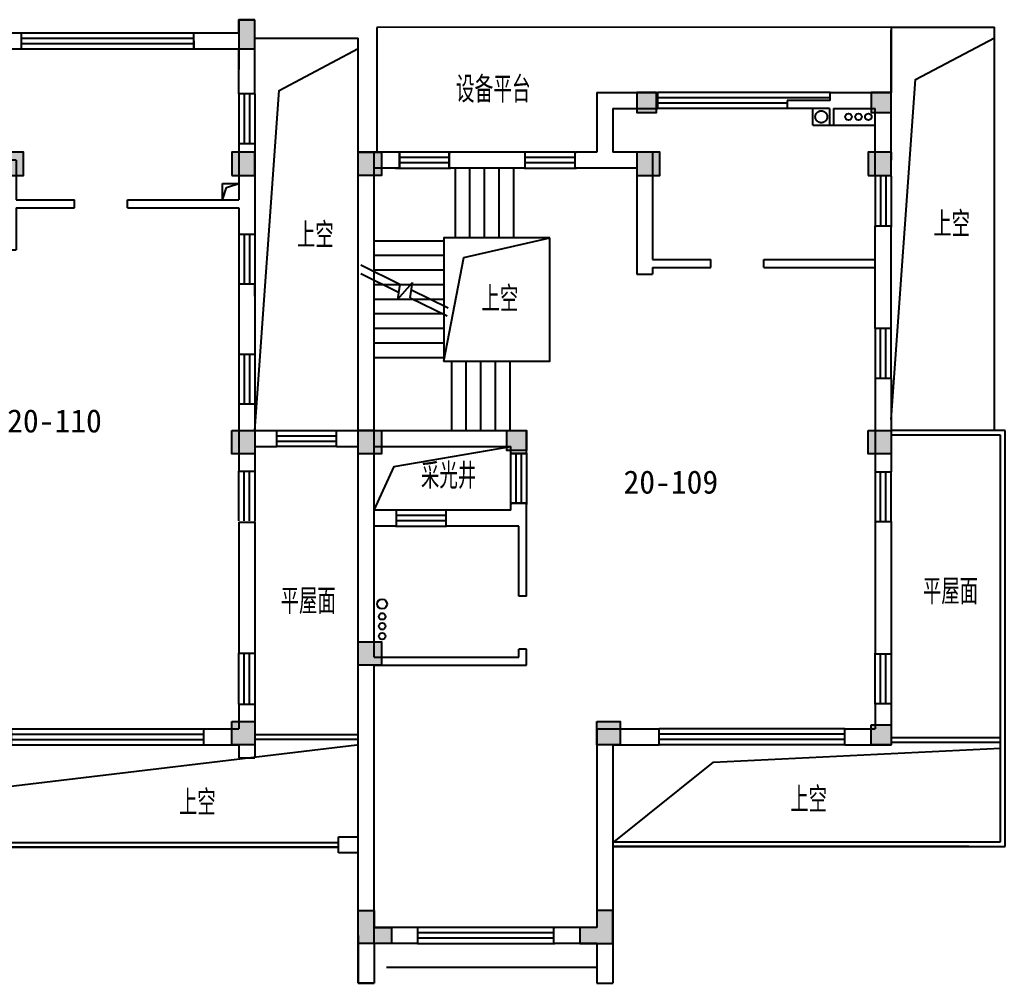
# Model space of a CAD drawing. Extents: x 296441 to 853063, y 459050 to 1117990.
# Drawn here: x 478795 to 493664, y 647650 to 662190 of the extents above; entities that cross this region are included whole.
import ezdxf
from ezdxf.enums import TextEntityAlignment as Align

# ---------------------------------------------------------------- set-up
doc = ezdxf.new("R2010")
doc.units = 0
doc.header["$LTSCALE"] = 1000
for name, pattern in [('5-GRID$0$CENTER2', [28.575, 19.05, -3.175, 3.175, -3.175]), ('E1-FL02$0$HIDDEN2', [4.7625, 3.175, -1.5875]), ('E4-FL02$0$HIDDEN2', [4.7625, 3.175, -1.5875])]:
    doc.linetypes.add(name, pattern=pattern)
for name, color, linetype in [('0-COL', 50, 'Continuous'), ('0-COL-H1', 170, 'Continuous'), ('0-COL-TZ', 220, 'Continuous'), ('16-PLAN-FL02-P$0$A-WALL', 1, 'Continuous'), ('5-GRID$0$G-GRID', 8, '5-GRID$0$CENTER2'), ('C1-PLAN-FL03-P$0$A-ANNO-IDEN', 2, 'Continuous'), ('D-PLAN-ROOF$0$A-ROOF', 2, 'Continuous'), ('DIM_SYMB', 3, 'Continuous'), ('DZ-3-PLAN-FL02$0$H-FL02-GN$0$A-HRAL', 5, 'Continuous'), ('DZ-3-PLAN-FL03$0$H-FL02-GN$0$A-OVLK', 140, 'Continuous'), ('DZ-3-TEXT-FL01$0$A-ROOM-IDEN', 4, 'Continuous'), ('DZ-TEXT-FL01$0$A-ROOM-IDEN', 4, 'Continuous'), ('E-TEXT-BS01-MI-14$0$A-ROOM-IDEN', 4, 'Continuous'), ('E-TEXT-FL02$0$A-ROOM-IDEN', 4, 'Continuous'), ('E1-BS01-18-19$0$A-OVLK', 140, 'Continuous'), ('E1-FL02$0$A-ANNO-SYMB', 6, 'Continuous'), ('E1-FL02$0$A-FIXT', 162, 'Continuous'), ('E1-FL02$0$A-HOLE', 211, 'Continuous'), ('E1-FL02$0$A-OVLK', 140, 'Continuous'), ('E1-FL02$0$A-PLUM', 4, 'Continuous'), ('E1-FL02$0$A-STRS', 4, 'Continuous'), ('E1-FL02$0$A-WALL', 1, 'Continuous'), ('E1-FL03$0$A-HOLE', 211, 'Continuous'), ('E1-FL03$0$A-STRS', 4, 'Continuous'), ('E4-FL02$0$A-ELEV-HDDN', 161, 'E4-FL02$0$HIDDEN2'), ('E4-FL02$0$A-EQPM', 152, 'Continuous'), ('E4-FL02$0$A-OVLK', 140, 'Continuous'), ('E4-FL02$0$A-PLUM', 4, 'Continuous'), ('E4-FL02$0$A-WALL', 1, 'Continuous'), ('F1-FL02$0$A-OVLK', 140, 'Continuous'), ('menchuangtao1$0$A-WALL', 1, 'Continuous'), ('WALL', 242, 'Continuous'), ('ZT2_分格--轮廓-------LM、DY', 80, 'Continuous')]:
    doc.layers.add(name, color=color, linetype=linetype)
doc.layers.add('E1-BS01-18-19$0$ENTR-DETL-P$0$A-ANNO-NPLT', color=215, linetype='Continuous', plot=False)
doc.styles.add('C1-PLAN-FL03-P$0$GOA_03_黑体_1.00', font='simhei.ttf')
doc.styles.add('E-TEXT-FL02$0$GOA_01_thin_0.75', font='romans.shx', dxfattribs={"width": 0.75, "bigfont": 'hzdx.shx'})
doc.styles.get("Standard").update_dxf_attribs({"font": 'gbenor.shx', "bigfont": 'gbcbig.shx'})

# ---------------------------------------------------------------- blocks, each defined once
blk = doc.blocks.new('C1-PLAN-FL03-P$0$GOA_A-roomnumber1')
blk = doc.blocks.new('A$C6B171B5A')
at = {"color": 2}
for p, q in [((40, 13418), (41, 11700)), ((7800, 13419), (9360, 13419)), ((9600, 11700), (9360, 11700)), ((3900, 1370), (3600, 1370)), ((9600, -240), (9360, -240))]:
    blk.add_line(p, q, dxfattribs=at)
at = {"layer": '0-COL', "color": 2}
for p, q in [((3600, 260), (3360, 260)), ((3360, 260), (3360, 0)), ((3600, -240), (3600, 260)), ((3100, 0), (3100, -240)), ((3360, 0), (3100, 0)), ((3100, -240), (3600, -240))]:
    blk.add_line(p, q, dxfattribs=at)
for points in [[(-240, 11700), (110, 11700), (110, 11350), (-240, 11350)], [(3960, 11350), (4310, 11350), (4310, 11700), (3960, 11700)], [(7450, 11350), (7800, 11350), (7800, 11700), (7450, 11700)], [(9360, 11700), (9710, 11700), (9710, 11350), (9360, 11350)], [(-240, 7500), (110, 7500), (110, 7150), (-240, 7150)], [(2000, 7500), (2300, 7500), (2300, 7200), (2000, 7200)], [(7450, 7500), (7800, 7500), (7800, 7150), (7450, 7150)], [(9360, 7500), (9710, 7500), (9710, 7150), (9360, 7150)], [(9360, 7500), (9710, 7500), (9710, 7150), (9360, 7150)], [(-240, 4310), (110, 4310), (110, 3960), (-240, 3960)], [(-240, 4310), (110, 4310), (110, 3960), (-240, 3960)], [(9360, 4310), (9710, 4310), (9710, 3960), (9360, 3960)], [(9360, 4310), (9710, 4310), (9710, 3960), (9360, 3960)], [(0, 260), (0, 0), (260, 0), (260, -240), (-240, -240), (-240, 260)]]:
    blk.add_lwpolyline(points, close=True, dxfattribs=at)
at = {"layer": '0-COL', "color": 2, "elevation": 0}
blk.add_lwpolyline([(3360, 3110), (3710, 3110), (3710, 2760), (3360, 2760)], close=True, dxfattribs=at)
at = {"layer": '0-COL-H1', "color": 2}
for points in [[(110, 11350), (110, 11700), (-240, 11350), (-240, 11700)], [(4310, 11700), (4310, 11350), (3960, 11700), (3960, 11350)], [(7800, 11700), (7800, 11350), (7450, 11700), (7450, 11350)], [(9710, 11350), (9710, 11700), (9360, 11350), (9360, 11700)], [(110, 7150), (110, 7500), (-240, 7150), (-240, 7500)], [(2300, 7200), (2300, 7500), (2000, 7200), (2000, 7500)], [(7800, 7150), (7800, 7500), (7450, 7150), (7450, 7500)], [(9710, 7150), (9710, 7500), (9360, 7150), (9360, 7500)], [(9710, 7150), (9710, 7500), (9360, 7150), (9360, 7500)], [(110, 3960), (110, 4310), (-240, 3960), (-240, 4310)], [(110, 3960), (110, 4310), (-240, 3960), (-240, 4310)], [(9710, 3960), (9710, 4310), (9360, 3960), (9360, 4310)], [(9710, 3960), (9710, 4310), (9360, 3960), (9360, 4310)], [(3710, 2760, 0), (3710, 3110, 0), (3360, 2760, 0), (3360, 3110, 0)], [(0, 260), (-240, 260), (0, 0), (-240, -240)], [(3360, 260), (3600, 260), (3360, 0), (3600, -240)], [(9600, 260), (9360, 260), (9600, -240), (9360, -240)], [(0, 0), (-240, -240), (260, 0), (260, -240)], [(3360, 0), (3600, -240), (3100, 0), (3100, -240)]]:
    blk.add_solid(points, dxfattribs=at)
at = {"layer": '0-COL-TZ', "color": 2}
for points in [[(3600, 13700), (3360, 13700), (3360, 13260), (3600, 13260)], [(7800, 13700), (7560, 13700), (7560, 13260), (7800, 13260)], [(7450, 3110), (7800, 3110), (7800, 2760), (7450, 2760)]]:
    blk.add_lwpolyline(points, close=True, dxfattribs=at)
for points in [[(3360, 13260), (3360, 13700), (3600, 13260), (3600, 13700)], [(7560, 13260), (7560, 13700), (7800, 13260), (7800, 13700)], [(7800, 2760), (7800, 3110), (7450, 2760), (7450, 3110)]]:
    blk.add_solid(points, dxfattribs=at)
at = {"layer": '16-PLAN-FL02-P$0$A-WALL', "color": 2}
for p, q in [((3900, 1130), (3900, 1370)), ((9060, 1370), (9360, 1370)), ((9060, 1130), (9060, 1370)), ((3900, 1285), (4019, 1285)), ((3900, 1130), (3600, 1130)), ((9360, 1130), (9060, 1130))]:
    blk.add_line(p, q, dxfattribs=at)
at = {"layer": '5-GRID$0$G-GRID', "color": 2}
for p, q in [((6560, 13260, 0), (7560, 13260, 0)), ((7560, 13260, 0), (7560, 12950, 0)), ((3600, 11700), (3600, 12350))]:
    blk.add_line(p, q, dxfattribs=at)
at = {"layer": 'D-PLAN-ROOF$0$A-ROOF', "color": 2, "elevation": 0}
blk.add_lwpolyline([(7800, 7500), (8166, 12631), (9360, 13264)], dxfattribs=at)
at = {"layer": 'DIM_SYMB', "color": 2}
for points in [[(2100, 10935, 0, 0, 0), (525, 10935, 0, 0, 0), (525, 10155, 80, 0, 0), (525, 9855, 0, 0, 0)], [(2050, 8025, 0, 0, 0), (525, 8025, 0, 0, 0), (525, 9055, 80, 0, 0), (525, 9355, 0, 0, 0)]]:
    blk.add_lwpolyline(points, format="xyseb", dxfattribs=at)
at = {"layer": 'DZ-3-PLAN-FL02$0$H-FL02-GN$0$A-HRAL', "color": 2}
for p, q in [((7800, 2914), (9360, 2914)), ((7800, 2844), (9360, 2844)), ((3900, 1285), (9060, 1285)), ((3900, 1215), (9060, 1215))]:
    blk.add_line(p, q, dxfattribs=at)
at = {"layer": 'DZ-3-PLAN-FL03$0$H-FL02-GN$0$A-OVLK', "color": 2}
blk.add_line((3360, 13419), (40, 13418), dxfattribs=at)
at = {"layer": 'E1-BS01-18-19$0$A-OVLK', "color": 2}
for p, q in [((4280, 13500), (6880, 13500)), ((4280, 13420), (6880, 13420)), ((4280, 13340), (6880, 13340)), ((4280, 13260), (6880, 13260)), ((4130, 3000), (7030, 3000)), ((4130, 2920), (7030, 2920)), ((4130, 2840), (7030, 2840)), ((4130, 2760), (7030, 2760)), ((655, 0), (2705, 0)), ((655, -80), (2705, -80)), ((655, -160), (2705, -160)), ((655, -240), (2705, -240))]:
    blk.add_line(p, q, dxfattribs=at)
at = {"layer": 'E1-BS01-18-19$0$ENTR-DETL-P$0$A-ANNO-NPLT', "color": 2}
for centre, radius in [((119, 4883), 75), ((121, 4697), 50), ((121, 4547), 50), ((121, 4397), 50)]:
    blk.add_circle(centre, radius, dxfattribs=at)
at = {"layer": 'E1-FL02$0$A-ANNO-SYMB', "color": 2}
for p, q in [((0, 9900), (387, 9710)), ((0, 9772), (369, 9591)), ((352, 9477), (578, 9733)), ((387, 9710), (352, 9477)), ((544, 9505), (578, 9733)), ((562, 9624), (1050, 9385)), ((544, 9505), (1050, 9257))]:
    blk.add_line(p, q, dxfattribs=at)
at = {"layer": 'E1-FL02$0$A-FIXT', "color": 2}
blk.add_line((6560, 13260), (7250, 13260), dxfattribs=at)
blk.add_lwpolyline([(7250, 13260), (7560, 13260), (7560, 12950)], dxfattribs=at)
at = {"layer": 'E1-FL02$0$A-HOLE', "color": 2, "linetype": 'E1-FL02$0$HIDDEN2'}
blk.add_lwpolyline([(7310, 10980), (7372, 11167), (7560, 11230)], dxfattribs=at)
at = {"layer": 'E1-FL02$0$A-HOLE', "color": 2}
for points in [[(0, 6300), (300, 6960), (2060, 7260)], [(3620, 1370), (3946, 2115), (9340, 2760)]]:
    blk.add_lwpolyline(points, dxfattribs=at)
at = {"layer": 'E1-FL02$0$A-OVLK', "color": 2}
for p, q in [((380, 11700), (1130, 11700)), ((380, 11620), (1130, 11620)), ((2280, 11700), (3030, 11700)), ((2280, 11620), (3030, 11620)), ((380, 11540), (1130, 11540)), ((1130, 11460), (380, 11460)), ((2280, 11540), (3030, 11540)), ((3030, 11460), (2280, 11460)), ((8130, 7500), (9030, 7500)), ((8130, 7420), (9030, 7420)), ((8130, 7340), (9030, 7340)), ((2060, 6415), (2060, 7165)), ((2140, 6415), (2140, 7165)), ((2220, 6415), (2220, 7165)), ((2300, 7175), (2300, 6405)), ((9030, 7260), (8130, 7260)), ((7560, 6140), (7560, 6890)), ((7640, 6140), (7640, 6890)), ((7720, 6140), (7720, 6890)), ((7800, 6900), (7800, 6130)), ((1090, 6300), (330, 6300)), ((1090, 6220), (330, 6220)), ((1090, 6140), (330, 6140)), ((330, 6060), (1090, 6060)), ((7560, 3370), (7560, 4140)), ((7640, 3370), (7640, 4140)), ((7720, 3370), (7720, 4140)), ((7800, 4150), (7800, 3370))]:
    blk.add_line(p, q, dxfattribs=at)
at = {"layer": 'E1-FL02$0$A-PLUM', "color": 2}
for centre in [(3734, 12214), (3734, 12054), (3734, 11898)]:
    blk.add_circle(centre, 50, dxfattribs=at)
at = {"layer": 'E1-FL02$0$A-STRS', "color": 2, "ltscale": 0.1}
for p, q in [((1170, 7500), (1170, 8550)), ((1390, 7500), (1390, 8550)), ((1610, 7500), (1610, 8550)), ((1830, 7500), (1830, 8550)), ((2050, 7500), (2050, 8550))]:
    blk.add_line(p, q, dxfattribs=at)
at = {"layer": 'E1-FL02$0$A-WALL', "color": 2}
blk.add_line((7560, 13700, 0), (7800, 13700, 0), dxfattribs=at)
at = {"layer": 'E1-FL03$0$A-HOLE', "color": 2, "linetype": 'ByBlock'}
blk.add_lwpolyline([(1050, 8550), (1350, 10110), (2650, 10410)], dxfattribs=at)
blk.add_lwpolyline([(2650, 10410), (1050, 10410), (1050, 8550), (2650, 8550)], close=True, dxfattribs=at)
at = {"layer": 'E1-FL03$0$A-STRS', "color": 2, "ltscale": 0.1}
for p, q in [((1220, 11460), (1220, 10410)), ((1440, 11460), (1440, 10410)), ((1660, 11460), (1660, 10410)), ((1880, 11460), (1880, 10410)), ((2100, 11460), (2100, 10410)), ((1050, 10360), (0, 10360)), ((1050, 10140), (0, 10140)), ((1050, 9920), (0, 9920)), ((1050, 9700), (0, 9700)), ((1050, 9480), (0, 9480)), ((1050, 9260), (0, 9260)), ((1050, 9040), (0, 9040)), ((1050, 8820), (0, 8820)), ((1050, 8600), (0, 8600))]:
    blk.add_line(p, q, dxfattribs=at)
at = {"layer": 'E4-FL02$0$A-OVLK', "color": 2}
blk.add_line((9060, 1215), (3900, 1215), dxfattribs=at)
blk.add_line((9060, 1215), (3900, 1215), dxfattribs=at)
at = {"layer": 'F1-FL02$0$A-OVLK', "color": 2}
for p, q in [((7560, 12580, 0), (7560, 11830, 0)), ((7640, 12580, 0), (7640, 11830, 0)), ((7720, 12580, 0), (7720, 11830, 0)), ((7800, 12580, 0), (7800, 11830, 0)), ((7560, 10460), (7560, 9710)), ((7640, 10460), (7640, 9710)), ((7720, 10460), (7720, 9710)), ((7800, 10460), (7800, 9710)), ((7560, 8650), (7560, 7900)), ((7640, 8650), (7640, 7900)), ((7720, 8650), (7720, 7900)), ((7800, 8650), (7800, 7900))]:
    blk.add_line(p, q, dxfattribs=at)
at = {"layer": 'WALL', "color": 2}
for p, q in [((3600, 13700), (3360, 13700)), ((3360, 13380), (3360, 13700)), ((3600, 13500), (3600, 13700)), ((7800, 13700), (7560, 13700)), ((7560, 13500), (7560, 13700)), ((7800, 13380), (7800, 13700)), ((3600, 13500), (4280, 13500)), ((4280, 13260), (4280, 13500)), ((6880, 13260), (6880, 13500)), ((6880, 13500), (6900, 13500)), ((6900, 13500), (7560, 13500)), ((9360, 7500), (9360, 13419)), ((3360, 13380), (3360, 12380)), ((3600, 13260), (3600, 11580, 0)), ((3600, 13260), (4280, 13260)), ((6880, 13380), (6880, 13260)), ((6880, 13380), (6880, 13380)), ((6880, 13260), (6880, 13260)), ((6880, 13260), (6900, 13260)), ((6900, 13260), (7560, 13260)), ((7560, 12580), (7560, 13260)), ((7800, 12580), (7800, 13380)), ((7800, 12580), (7560, 12580)), ((3360, 12380), (3360, 11700)), ((3600, 12350), (3600, 11580)), ((3600, 12350), (3850, 12350)), ((3850, 11580), (3850, 12350)), ((7560, 11830), (7800, 11830)), ((7560, 11830), (7560, 11230)), ((7800, 11830), (7800, 11260)), ((380, 11700), (-240, 11700)), ((-240, 7380), (-240, 11700)), ((380, 11700), (380, 11460)), ((1130, 11700), (1130, 11460)), ((2280, 11700), (1130, 11700)), ((2280, 11700), (2280, 11460)), ((3030, 11700), (3030, 11460)), ((3360, 11700), (3030, 11700)), ((9360, 7500), (9360, 11700)), ((9600, 7150), (9600, 11700)), ((380, 11460), (0, 11460)), ((0, 7500), (0, 11460)), ((2280, 11460), (1130, 11460)), ((3480, 11460), (3030, 11460)), ((3880, 11460), (3480, 11460)), ((3850, 11580), (3600, 11580)), ((4200, 11580), (3850, 11580)), ((3960, 11460), (3880, 11460)), ((3960, 11460), (3960, 10920)), ((4200, 11580), (4200, 10980)), ((7310, 11230), (7560, 11230)), ((7310, 10980), (7310, 11230)), ((7560, 11230), (7560, 10980)), ((7800, 11260), (7800, 10460, 0)), ((3960, 10920), (3960, 10230)), ((4200, 10980), (5080, 10980)), ((4200, 10860), (4200, 10230)), ((4200, 10860), (5080, 10860)), ((5080, 10860), (5080, 10980)), ((5880, 10860), (5880, 10980)), ((5880, 10980), (7310, 10980)), ((5880, 10860), (7280, 10860)), ((7280, 10860), (7560, 10860)), ((7310, 10980), (7560, 10980)), ((7560, 10860), (7560, 10460)), ((7800, 10460), (7560, 10460)), ((7800, 10460, 0), (7800, 10460, 0)), ((3960, 10230), (4200, 10230)), ((7800, 9710), (7560, 9710)), ((7560, 9710), (7560, 8650)), ((7800, 9710), (7800, 8650)), ((7800, 9530), (7800, 9710)), ((7800, 8650), (7560, 8650)), ((7560, 8130), (7560, 7380)), ((7800, 7900), (7560, 7900)), ((7560, 7890), (7560, 7380)), ((7800, 7900), (7800, 7500)), ((-240, 7500), (-240, 7500)), ((0, 7500), (330, 7500)), ((330, 7500), (2300, 7500)), ((2300, 7165), (2300, 7500)), ((7800, 7500), (8130, 7500)), ((8130, 7260), (8130, 7500)), ((9030, 7260), (9030, 7500)), ((9030, 7500), (9360, 7500)), ((9600, 7500), (9360, 7500)), ((9360, 7500), (9360, 7500)), ((9600, 4310), (9600, 7500)), ((9600, 7380), (9600, 7500)), ((-240, 6180), (-240, 7380)), ((7560, 7380), (7560, 6890)), ((0, 6300), (0, 7260)), ((0, 7260), (330, 7260)), ((330, 7260), (2060, 7260)), ((2060, 7165), (2060, 7260)), ((2300, 7165), (2060, 7165)), ((7800, 7260), (7800, 6890)), ((7800, 7260), (8130, 7260)), ((9030, 7260), (9360, 7260)), ((9360, 6180), (9360, 7260)), ((7560, 6890), (7800, 6890)), ((2300, 6405), (2060, 6405)), ((2060, 6300), (2060, 6405)), ((2300, 6180), (2300, 6405)), ((330, 6300), (0, 6300)), ((330, 6300), (330, 6060)), ((1090, 6300), (1090, 6060)), ((2060, 6300), (1090, 6300)), ((-240, 5140), (-240, 6180)), ((2300, 5000), (2300, 6180)), ((7560, 6120), (7800, 6120)), ((7560, 6120), (7560, 4140)), ((7800, 6120), (7800, 4140)), ((9360, 5030), (9360, 6180)), ((0, 5110), (0, 6060)), ((330, 6060), (0, 6060)), ((2180, 6060), (1090, 6060)), ((2180, 5000), (2180, 6060)), ((9600, 5060), (9600, 6060)), ((-240, 4080), (-240, 5140)), ((0, 4080), (0, 5110)), ((2300, 5000), (2180, 5000)), ((9360, 4080), (9360, 5030)), ((9600, 4080), (9600, 5000)), ((2300, 4200), (2180, 4200)), ((2180, 4080), (2180, 4200)), ((2300, 3960), (2300, 4200)), ((-240, -240), (-240, 4080)), ((0, 4080), (2180, 4080)), ((0, 4080), (250, 4080)), ((7560, 4140), (7800, 4140)), ((9360, 1370), (9360, 4080)), ((0, 3960), (280, 3960)), ((0, 0), (0, 3960)), ((280, 3960), (2300, 3960)), ((9600, -240), (9600, 3960)), ((7560, 3370), (7800, 3370)), ((7560, 3370), (7560, 3000)), ((7800, 3370), (7800, 2880)), ((3360, 3000), (4130, 3000)), ((3360, 3000), (3360, 0)), ((4130, 2760), (4130, 3000)), ((7030, 2760), (7030, 3000)), ((7030, 3000), (7560, 3000)), ((7800, 2880), (7800, 2560)), ((3600, 2760), (4130, 2760)), ((3600, 2760), (3600, 1370)), ((7030, 2760), (7560, 2760)), ((7560, 2760), (7560, 2560)), ((7560, 2560), (7800, 2560)), ((3600, 1130), (3600, -240)), ((9360, -240), (9360, 1130)), ((655, 0), (0, 0)), ((655, 0), (655, -240)), ((2705, 0), (2705, -240)), ((3360, 0), (2705, 0)), ((655, -240), (-240, -240)), ((3600, -240), (2705, -240))]:
    blk.add_line(p, q, dxfattribs=at)
at = {"layer": 'C1-PLAN-FL03-P$0$A-ANNO-IDEN', "color": 2}
ref = blk.add_blockref('C1-PLAN-FL03-P$0$GOA_A-roomnumber1', (4770, 7917, 0), dxfattribs=dict(at, xscale=-1))
ref.add_attrib('房间编号', '20-110', dxfattribs={"layer": '0', "color": 2, "height": 350, "style": 'C1-PLAN-FL03-P$0$GOA_03_黑体_1.00'}).set_placement((4777, 7472, 0), align=Align.CENTER)
at = {"layer": 'DZ-TEXT-FL01$0$A-ROOM-IDEN', "color": 2}
for s, p in [('上空', (8435, 10256)), ('上空', (1563, 9360)), ('采光井', (671, 6567)), ('上空', (6655, 1692))]:
    blk.add_text(s, height=385.8, dxfattribs=at).set_placement(p)
at = {"layer": 'E-TEXT-BS01-MI-14$0$A-ROOM-IDEN', "color": 2}
blk.add_text('平屋面', height=385.8, rotation=360, dxfattribs=at).set_placement((8188, 4732, 0))
at = {"layer": 'E-TEXT-FL02$0$A-ROOM-IDEN', "color": 2, "style": 'E-TEXT-FL02$0$GOA_01_thin_0.75', "width": 0.75}
blk.add_text('设备平台', height=395.5, dxfattribs=at).set_placement((1203, 12368))
blk = doc.blocks.new('A$C05FD7A6F')
at = {"color": 2}
for p, q in [((40, 13584), (40, 11700)), ((7800, 13585, 0), (9360, 13585, 0)), ((7800, 12600), (7800, 13540))]:
    blk.add_line(p, q, dxfattribs=at)
at = {"layer": '0-COL-H1', "color": 2}
for p, q in [((7800, 11700), (7800, 11580)), ((3600, 260), (3360, 260)), ((3360, 260), (3360, 0)), ((3600, -240), (3600, 260)), ((3100, 0), (3100, -240)), ((3360, 0), (3100, 0)), ((3100, -240), (3600, -240))]:
    blk.add_line(p, q, dxfattribs=at)
for points in [[(4260, 12600), (3960, 12600), (3960, 12300), (4260, 12300)], [(7800, 12600), (7500, 12600), (7500, 12300), (7800, 12300)], [(-240, 11700), (110, 11700), (110, 11350), (-240, 11350)], [(3960, 11350), (4310, 11350), (4310, 11700), (3960, 11700)], [(7450, 11350), (7800, 11350), (7800, 11700), (7450, 11700)], [(-240, 7500), (110, 7500), (110, 7150), (-240, 7150)], [(2000, 7500), (2300, 7500), (2300, 7200), (2000, 7200)], [(7450, 7500), (7800, 7500), (7800, 7150), (7450, 7150)], [(-240, 4310), (110, 4310), (110, 3960), (-240, 3960)], [(-240, 4310), (110, 4310), (110, 3960), (-240, 3960)], [(7500, 3060), (7800, 3060), (7800, 2760), (7500, 2760)], [(0, 260), (0, 0), (260, 0), (260, -240), (-240, -240), (-240, 260)]]:
    blk.add_lwpolyline(points, close=True, dxfattribs=at)
at = {"layer": '0-COL-H1', "color": 2, "elevation": 0}
blk.add_lwpolyline([(3360, 3110), (3710, 3110), (3710, 2760), (3360, 2760)], close=True, dxfattribs=at)
at = {"layer": '0-COL-H1', "color": 2}
for points in [[(3960, 12300), (3960, 12600), (4260, 12300), (4260, 12600)], [(7500, 12300), (7500, 12600), (7800, 12300), (7800, 12600)], [(110, 11350), (110, 11700), (-240, 11350), (-240, 11700)], [(4310, 11700), (4310, 11350), (3960, 11700), (3960, 11350)], [(7800, 11700), (7800, 11350), (7450, 11700), (7450, 11350)], [(110, 7150), (110, 7500), (-240, 7150), (-240, 7500)], [(2300, 7200), (2300, 7500), (2000, 7200), (2000, 7500)], [(7800, 7150), (7800, 7500), (7450, 7150), (7450, 7500)], [(110, 3960), (110, 4310), (-240, 3960), (-240, 4310)], [(110, 3960), (110, 4310), (-240, 3960), (-240, 4310)], [(3710, 2760, 0), (3710, 3110, 0), (3360, 2760, 0), (3360, 3110, 0)], [(7800, 2760), (7800, 3060), (7500, 2760), (7500, 3060)], [(0, 260), (-240, 260), (0, 0), (-240, -240)], [(3360, 260), (3600, 260), (3360, 0), (3600, -240)], [(0, 0), (-240, -240), (260, 0), (260, -240)], [(3360, 0), (3600, -240), (3100, 0), (3100, -240)]]:
    blk.add_solid(points, dxfattribs=at)
at = {"layer": 'D-PLAN-ROOF$0$A-ROOF', "color": 2}
blk.add_lwpolyline([(7800, 7666), (8166, 12797), (9360, 13429)], dxfattribs=at)
at = {"layer": 'DIM_SYMB', "color": 2}
for points in [[(2550, 10935, 0, 0, 0), (525, 10935, 0, 0, 0), (525, 10155, 80, 0, 0), (525, 9855, 0, 0, 0)], [(2050, 8025, 0, 0, 0), (525, 8025, 0, 0, 0), (525, 9055, 80, 0, 0), (525, 9355, 0, 0, 0)]]:
    blk.add_lwpolyline(points, format="xyseb", dxfattribs=at)
at = {"layer": 'DZ-3-PLAN-FL02$0$H-FL02-GN$0$A-HRAL', "color": 2}
for p, q in [((9521, 1224), (9521, 7500)), ((9451, 1294), (9451, 7430)), ((3600, 1294), (9451, 1294)), ((3600, 1224), (9521, 1224))]:
    blk.add_line(p, q, dxfattribs=at)
for points in [[(9521, 7500), (7798, 7500)], [(9451, 7430), (7798, 7430)], [(9451, 2865), (7798, 2865)], [(9451, 2795), (7798, 2795)]]:
    blk.add_lwpolyline(points, dxfattribs=at)
at = {"layer": 'DZ-3-PLAN-FL03$0$H-FL02-GN$0$A-OVLK', "color": 2}
for q in [(40, 13584), (7800, 12600)]:
    blk.add_line((7800, 13585, 0), q, dxfattribs=at)
at = {"layer": 'E1-BS01-18-19$0$ENTR-DETL-P$0$A-ANNO-NPLT', "color": 2}
for centre, radius in [((119, 4883), 75), ((121, 4697), 50), ((121, 4547), 50), ((121, 4397), 50)]:
    blk.add_circle(centre, radius, dxfattribs=at)
at = {"layer": 'E1-FL02$0$A-ANNO-SYMB', "color": 2}
for p, q in [((-202, 9999), (387, 9710)), ((-202, 9871), (369, 9591)), ((352, 9477), (578, 9733)), ((387, 9710), (352, 9477)), ((544, 9505), (578, 9733)), ((562, 9624), (1118, 9351)), ((544, 9505), (1100, 9232))]:
    blk.add_line(p, q, dxfattribs=at)
at = {"layer": 'E1-FL02$0$A-HOLE', "color": 2}
for points in [[(0, 6300), (300, 6960), (2060, 7260)], [(3620, 1294), (5118, 2495), (9451, 2708)]]:
    blk.add_lwpolyline(points, dxfattribs=at)
at = {"layer": 'E1-FL02$0$A-OVLK', "color": 2}
for p, q in [((6880, 12600), (4280, 12600)), ((6880, 12520), (4280, 12520)), ((6230, 12440), (4280, 12440)), ((6230, 12360), (4280, 12360)), ((1130, 11700), (380, 11700)), ((1130, 11620), (380, 11620)), ((3030, 11700), (2280, 11700)), ((3030, 11700), (2280, 11700)), ((3030, 11620), (2280, 11620)), ((320, 11460), (1130, 11460)), ((1130, 11540), (380, 11540)), ((2270, 11460), (3030, 11460)), ((3030, 11540), (2280, 11540)), ((2060, 6405), (2060, 7155)), ((2140, 6405), (2140, 7155)), ((2220, 6405), (2220, 7155)), ((2300, 7165), (2300, 6395)), ((7560, 6890), (7560, 6120)), ((7800, 6214), (7800, 6880)), ((1080, 6300), (330, 6300)), ((1080, 6220), (330, 6220)), ((1080, 6140), (330, 6140)), ((320, 6060), (1090, 6060)), ((7560, 3370), (7560, 4140)), ((7800, 4130), (7800, 3464))]:
    blk.add_line(p, q, dxfattribs=at)
at = {"layer": 'E1-FL02$0$A-STRS', "color": 2, "ltscale": 0.1}
for p, q in [((1170, 7500), (1170, 8550)), ((1390, 7500), (1390, 8550)), ((1610, 7500), (1610, 8550)), ((1830, 7500), (1830, 8550)), ((2050, 7500), (2050, 8550))]:
    blk.add_line(p, q, dxfattribs=at)
at = {"layer": 'E1-FL03$0$A-HOLE', "color": 2, "linetype": 'ByBlock'}
for points in [[(2550, 10410), (1050, 10410), (1050, 8550), (2050, 8550)], [(1050, 8550), (1350, 10110), (2650, 10410)]]:
    blk.add_lwpolyline(points, dxfattribs=at)
blk.add_lwpolyline([(2650, 10410), (1050, 10410), (1050, 8550), (2650, 8550)], close=True, dxfattribs=at)
at = {"layer": 'E1-FL03$0$A-STRS', "color": 2, "ltscale": 0.1}
for p, q in [((1220, 11460), (1220, 10410)), ((1440, 11460), (1440, 10410)), ((1660, 11460), (1660, 10410)), ((1880, 11460), (1880, 10410)), ((2100, 11460), (2100, 10410)), ((1050, 10360), (0, 10360)), ((1050, 10140), (0, 10140)), ((1050, 9920), (0, 9920)), ((1050, 9700), (0, 9700)), ((1050, 9480), (0, 9480)), ((1050, 9260), (0, 9260)), ((1050, 9040), (0, 9040)), ((1050, 8820), (0, 8820)), ((1050, 8600), (0, 8600))]:
    blk.add_line(p, q, dxfattribs=at)
at = {"layer": 'E4-FL02$0$A-ELEV-HDDN', "color": 2}
blk.add_lwpolyline([(3360, -240), (3360, -600), (0, -600)], dxfattribs=at)
at = {"layer": 'E4-FL02$0$A-EQPM', "color": 2, "linetype": 'E4-FL02$0$HIDDEN2'}
blk.add_circle((6745, 12235), 90, dxfattribs=at)
at = {"layer": 'E4-FL02$0$A-OVLK', "color": 2}
for p, q in [((7560, 11350), (7560, 10580)), ((7640, 11350), (7640, 10590)), ((7720, 11350), (7720, 10590)), ((7800, 11340), (7800, 10590)), ((7560, 9050), (7560, 8280)), ((7640, 8290), (7640, 9040)), ((7720, 8290), (7720, 9040)), ((7800, 8290), (7800, 9040)), ((7560, 6890), (7560, 6120)), ((7640, 6130), (7640, 6880)), ((7720, 6130), (7720, 6880)), ((7800, 6130), (7800, 6880)), ((7560, 3370), (7560, 4140)), ((7640, 3380), (7640, 4130)), ((7720, 3380), (7720, 4130)), ((7800, 4130), (7800, 3380)), ((7100, 3000), (4300, 3000)), ((7100, 2920), (4300, 2920)), ((7100, 2840), (4300, 2840)), ((7100, 2760), (4300, 2760)), ((8970, 1224), (3600, 1224)), ((8970, 1224), (3600, 1224)), ((2715, 0), (645, 0)), ((2705, -80), (655, -80)), ((2705, -160), (655, -160)), ((655, -240), (2705, -240))]:
    blk.add_line(p, q, dxfattribs=at)
at = {"layer": 'E4-FL02$0$A-PLUM', "color": 2}
for centre in [(7155, 12235), (7305, 12235), (7455, 12235)]:
    blk.add_circle(centre, 50, dxfattribs=at)
at = {"layer": 'E4-FL02$0$A-WALL', "color": 2}
for p, q in [((-240, -840), (-240, 11700)), ((0, -240), (0, -840)), ((0, -840), (-240, -840))]:
    blk.add_line(p, q, dxfattribs=at)
at = {"layer": 'menchuangtao1$0$A-WALL', "color": 2}
for p, q in [((380, 11700), (360, 11700)), ((380, 11460), (380, 11700)), ((1130, 11700), (1150, 11700)), ((1130, 11460), (1130, 11700)), ((2280, 11700), (2260, 11700)), ((2280, 11460), (2280, 11700)), ((3030, 11700), (3050, 11700)), ((3030, 11460), (3030, 11700)), ((380, 11460), (360, 11460)), ((1130, 11460), (1150, 11460)), ((2280, 11460), (2260, 11460)), ((3030, 11460), (3050, 11460)), ((7560, 10590), (7560, 10570)), ((7560, 10590), (7800, 10590)), ((7800, 10590), (7800, 10570)), ((2060, 7155), (2060, 7175)), ((2060, 7155), (2300, 7155)), ((2300, 7155), (2300, 7175)), ((2060, 6405), (2060, 6385)), ((2060, 6405), (2300, 6405)), ((2300, 6405), (2300, 6385)), ((2705, 0), (2725, 0)), ((2705, 0), (2705, -240)), ((2705, -240), (2725, -240))]:
    blk.add_line(p, q, dxfattribs=at)
at = {"layer": 'WALL', "color": 2}
for p, q in [((9360, 7500), (9360, 13585, 0)), ((3360, 12600), (3360, 11700)), ((3360, 12600), (3880, 12600)), ((3880, 12600), (4280, 12600)), ((4280, 12360), (4280, 12600)), ((6880, 12600), (6900, 12600)), ((6880, 12480), (6880, 12600)), ((6900, 12600), (7800, 12600)), ((7800, 12080), (7800, 12600)), ((3600, 12360), (4280, 12360)), ((3600, 12360), (3600, 11700)), ((3600, 12360), (3850, 12360)), ((6230, 12480), (6230, 12360)), ((6590, 12480), (6230, 12480)), ((6620, 12360), (6230, 12360)), ((6880, 12480), (6590, 12480)), ((6870, 12360), (6620, 12360)), ((6620, 12110), (6620, 12360)), ((6870, 12360), (6870, 12110)), ((6930, 12360), (7560, 12360)), ((6930, 12360), (6930, 12110)), ((7560, 12110), (7560, 12360)), ((6620, 12110), (6870, 12110)), ((6870, 12110), (7560, 12110)), ((7560, 11340), (7560, 12110)), ((7800, 11340), (7800, 12080)), ((380, 11700), (-240, 11700)), ((-240, 7500), (-240, 11700)), ((380, 11700), (380, 11460)), ((1130, 11700), (1130, 11460)), ((2270, 11700), (1130, 11700)), ((3360, 11700), (3040, 11700)), ((3850, 11700), (3600, 11700)), ((4200, 11700), (3600, 11700)), ((4200, 11700), (4200, 10080)), ((380, 11460), (0, 11460)), ((0, 7500), (0, 11460)), ((2280, 11460), (1130, 11460)), ((3480, 11460), (3040, 11460)), ((3880, 11460), (3480, 11460)), ((3960, 11460), (3880, 11460)), ((3960, 11460), (3960, 10020)), ((7560, 9040), (7560, 10590)), ((7800, 9040), (7800, 10570)), ((3960, 10020), (3960, 9860)), ((4200, 10080), (5080, 10080)), ((5080, 9960), (5080, 10080)), ((5880, 9960), (5880, 10080)), ((5880, 10080), (7560, 10080)), ((3960, 9860), (4200, 9860)), ((4200, 9960), (4200, 9860)), ((4200, 9960), (5080, 9960)), ((5880, 9960), (7560, 9960)), ((7800, 9040), (7560, 9040)), ((7560, 8290), (7800, 8290)), ((7560, 8290), (7560, 6880)), ((7800, 8290), (7800, 6880)), ((0, 7500), (1080, 7500)), ((1080, 7500), (2300, 7500)), ((2300, 7155), (2300, 7500)), ((-240, 7380), (-240, 7380)), ((-240, 6180), (-240, 7260)), ((0, 6300), (0, 7260)), ((0, 7260), (1080, 7260)), ((1080, 7260), (2060, 7260)), ((2060, 7155), (2060, 7260)), ((2300, 7155), (2060, 7155)), ((7560, 6880), (7800, 6880)), ((2300, 6405), (2060, 6405)), ((2060, 6300), (2060, 6405)), ((2300, 6180), (2300, 6405)), ((330, 6300), (0, 6300)), ((330, 6300), (330, 6060)), ((1080, 6300), (1080, 6060)), ((2060, 6300), (1080, 6300)), ((-240, 5030), (-240, 6180)), ((2300, 5000), (2300, 6180)), ((7560, 6130), (7800, 6130)), ((7560, 6130), (7560, 4130)), ((7800, 6130), (7800, 4130)), ((0, 5000), (0, 6060)), ((330, 6060), (0, 6060)), ((2180, 6060), (1080, 6060)), ((2180, 5000), (2180, 6060)), ((-240, 4080), (-240, 5030)), ((0, 4080), (0, 5000)), ((2300, 5000), (2180, 5000)), ((2300, 4200), (2180, 4200)), ((2180, 4080), (2180, 4200)), ((2300, 3960), (2300, 4200)), ((-240, -120), (-240, 4080)), ((0, 4080), (250, 4080)), ((250, 4080), (2180, 4080)), ((7560, 4130), (7800, 4130)), ((0, 3960), (280, 3960)), ((0, 0), (0, 3960)), ((280, 3960), (2300, 3960)), ((7560, 3380), (7800, 3380)), ((7560, 3380), (7560, 3000)), ((7800, 3380), (7800, 2760)), ((3360, 3000), (4300, 3000)), ((3360, 3000), (3360, 0)), ((4300, 2760), (4300, 3000)), ((7100, 2760), (7100, 3000)), ((7100, 3000), (7560, 3000)), ((3600, 2760), (4300, 2760)), ((3600, 2760), (3600, -120)), ((7100, 2760), (7800, 2760)), ((655, 0), (0, 0)), ((3360, 0), (2705, 0)), ((-240, -120), (-240, -840)), ((655, 0), (655, -240)), ((2705, -80), (2705, -160)), ((3600, -120), (3600, -840)), ((0, -240), (0, -840)), ((655, -240), (0, -240)), ((3360, -240), (2705, -240)), ((3360, -240), (3360, -840)), ((-240, -840), (0, -840)), ((3360, -840), (3600, -840))]:
    blk.add_line(p, q, dxfattribs=at)
at = {"layer": 'C1-PLAN-FL03-P$0$A-ANNO-IDEN', "color": 2}
ref = blk.add_blockref('C1-PLAN-FL03-P$0$GOA_A-roomnumber1', (4474, 6994), dxfattribs=at)
ref.add_attrib('房间编号', '20-109', dxfattribs={"layer": '0', "color": 2, "height": 350, "style": 'C1-PLAN-FL03-P$0$GOA_03_黑体_1.00'}).set_placement((4476, 6549), align=Align.CENTER)
at = {"layer": 'DZ-3-TEXT-FL01$0$A-ROOM-IDEN', "color": 2}
for p in [(1619, 9293), (6278, 1739)]:
    blk.add_text('上空', height=385.8, dxfattribs=at).set_placement(p)
at = {"layer": 'DZ-TEXT-FL01$0$A-ROOM-IDEN', "color": 2}
for s, p in [('上空', (8435, 10422, 0)), ('采光井', (706, 6624, 0))]:
    blk.add_text(s, height=385.8, dxfattribs=at).set_placement(p)
at = {"layer": 'E-TEXT-BS01-MI-14$0$A-ROOM-IDEN', "color": 2}
blk.add_text('平屋面', height=385.8, rotation=360, dxfattribs=at).set_placement((8278, 4878))
at = {"layer": 'E-TEXT-FL02$0$A-ROOM-IDEN', "color": 2, "style": 'E-TEXT-FL02$0$GOA_01_thin_0.75', "width": 0.75}
blk.add_text('设备平台', height=395.5, dxfattribs=at).set_placement((1233, 12450))

msp = doc.modelspace()

# ---------------------------------------------------------------- block references
at = {"layer": 'ZT2_分格--轮廓-------LM、DY', "ltscale": 1000}
for name, p in [('A$C6B171B5A', (474542.4, 648489.5)), ('A$C05FD7A6F', (484142.4, 648489.5))]:
    msp.add_blockref(name, p, dxfattribs=at)

doc.saveas('drawing.dxf')
